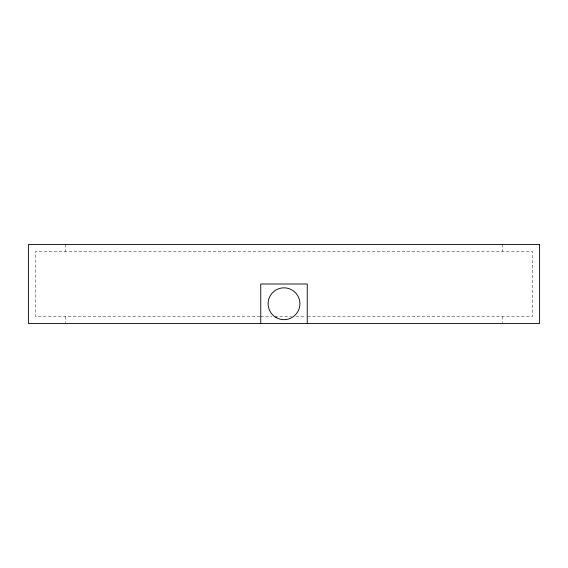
<?xml version="1.0" encoding="UTF-8"?>
<svg xmlns="http://www.w3.org/2000/svg" width="568" height="568" viewBox="0 0 568 568"><rect width="100%" height="100%" fill="white"/><g stroke="black" fill="none" stroke-linecap="round" stroke-linejoin="round"><path stroke-width="0.43" stroke-dasharray="2.84 2.13" d="M259.91 316.532L35.479 316.532L35.479 251.468L532.521 251.468L532.521 316.532L306.436 316.532M260.613 316.532L271.859 316.532M274.841 316.532L291.49 316.532M295.935 316.532L305.641 316.532M502.609 244.496L502.609 251.468M502.609 316.532L502.609 322.631M65.391 244.496L65.391 251.468M65.391 316.532L65.391 322.631"/><path stroke-width="0.85" d="M307.238 323.504L307.238 284L260.762 284L260.762 323.504M539.6 244.496L28.4 244.496L28.4 323.504L539.6 323.504L539.6 244.496M276.041 317.533A15.918 15.918 0 0 0 299.918 303.752A15.918 15.918 0 0 0 276.041 289.964A15.918 15.918 0 0 0 276.041 317.533"/></g></svg>
